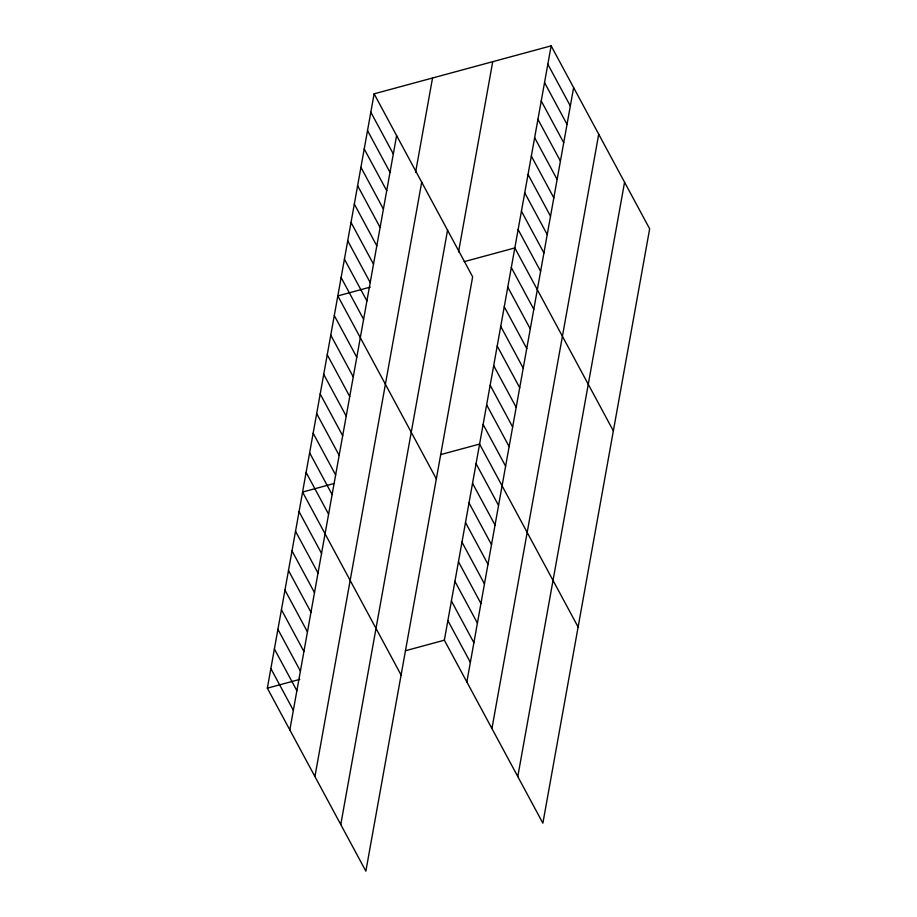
<?xml version="1.0" encoding="UTF-8"?>
<svg xmlns="http://www.w3.org/2000/svg" width="917" height="917" viewBox="0 0 917 917"><rect width="100%" height="100%" fill="white"/><g stroke="black" fill="none" stroke-linecap="round" stroke-linejoin="round"><path stroke-width="1.38" d="M374.125 93.832L472.645 276.808L365.86 871.15L267.34 688.174L374.125 93.832L551.14 45.85L649.66 228.826L542.875 823.168L444.355 640.192L551.14 45.85M289.829 729.943L396.614 135.601M415.561 172.476L432.537 78.002M314.921 776.539L421.705 182.196M340.769 824.555L447.553 230.213M458.534 251.957L492.727 61.691M466.845 681.95L573.629 87.619M491.936 728.557L598.721 134.214M517.784 776.561L624.569 182.219M370.273 287.113L337.823 295.916L436.343 478.88M464.208 261.654L514.827 247.922L613.358 430.898M333.731 483.603L302.576 492.051L401.096 675.015M440.653 454.614L479.591 444.057L578.111 627.033M267.34 688.174L299.79 679.382M405.417 650.749L444.355 640.192M547.839 64.224L570.328 105.982M544.538 82.587L567.027 124.357M541.236 100.962L563.726 142.731M537.935 119.336L560.425 161.094M534.634 137.699L557.123 179.468M531.333 156.073L553.822 197.843M528.032 174.448L550.521 216.206M524.73 192.811L547.22 234.58M521.429 211.185L543.919 252.954M518.128 229.559L540.617 271.317M511.308 267.535L533.797 309.304M507.789 287.147L530.278 328.916M504.258 306.759L526.748 348.529M500.739 326.383L523.229 368.141M497.209 345.996L519.698 387.753M370.823 112.206L393.313 153.976M367.522 130.581L390.012 172.35M493.69 365.608L516.179 407.366M364.221 148.944L386.71 190.713M490.171 385.22L512.649 426.99M360.92 167.318L383.409 209.087M486.64 404.833L509.13 446.602M357.619 185.692L380.108 227.45M483.121 424.445L505.611 466.214M354.317 204.055L376.807 245.825M351.016 222.43L373.506 264.199M476.072 463.67L498.561 505.439M347.715 240.804L370.204 282.562M472.542 483.282L495.031 525.051M344.414 259.167L366.903 300.936M469.023 502.894L491.512 544.664M341.113 277.542L363.602 319.311M465.504 522.507L487.993 564.276M461.973 542.119L484.463 583.888M334.292 315.528L356.782 357.298M458.454 561.731L480.944 603.501M330.773 335.141L353.263 376.91M454.924 581.355L477.413 623.113M327.243 354.753L349.732 396.522M451.405 600.967L473.894 642.725M323.724 374.365L346.213 416.135M447.874 620.58L470.364 662.338M320.193 393.978L342.683 435.747M316.674 413.59L339.164 455.359M313.155 433.202L335.645 474.972M309.625 452.815L332.114 494.584M306.106 472.427L328.595 514.196M299.057 511.663L321.546 553.421M295.526 531.275L318.016 573.033M292.007 550.888L314.497 592.646M288.488 570.5L310.978 612.269M284.958 590.112L307.447 631.882M281.439 609.725L303.928 651.494M277.908 629.337L300.398 671.106M274.389 648.949L296.879 690.719M270.87 668.562L293.348 710.331"/></g></svg>
